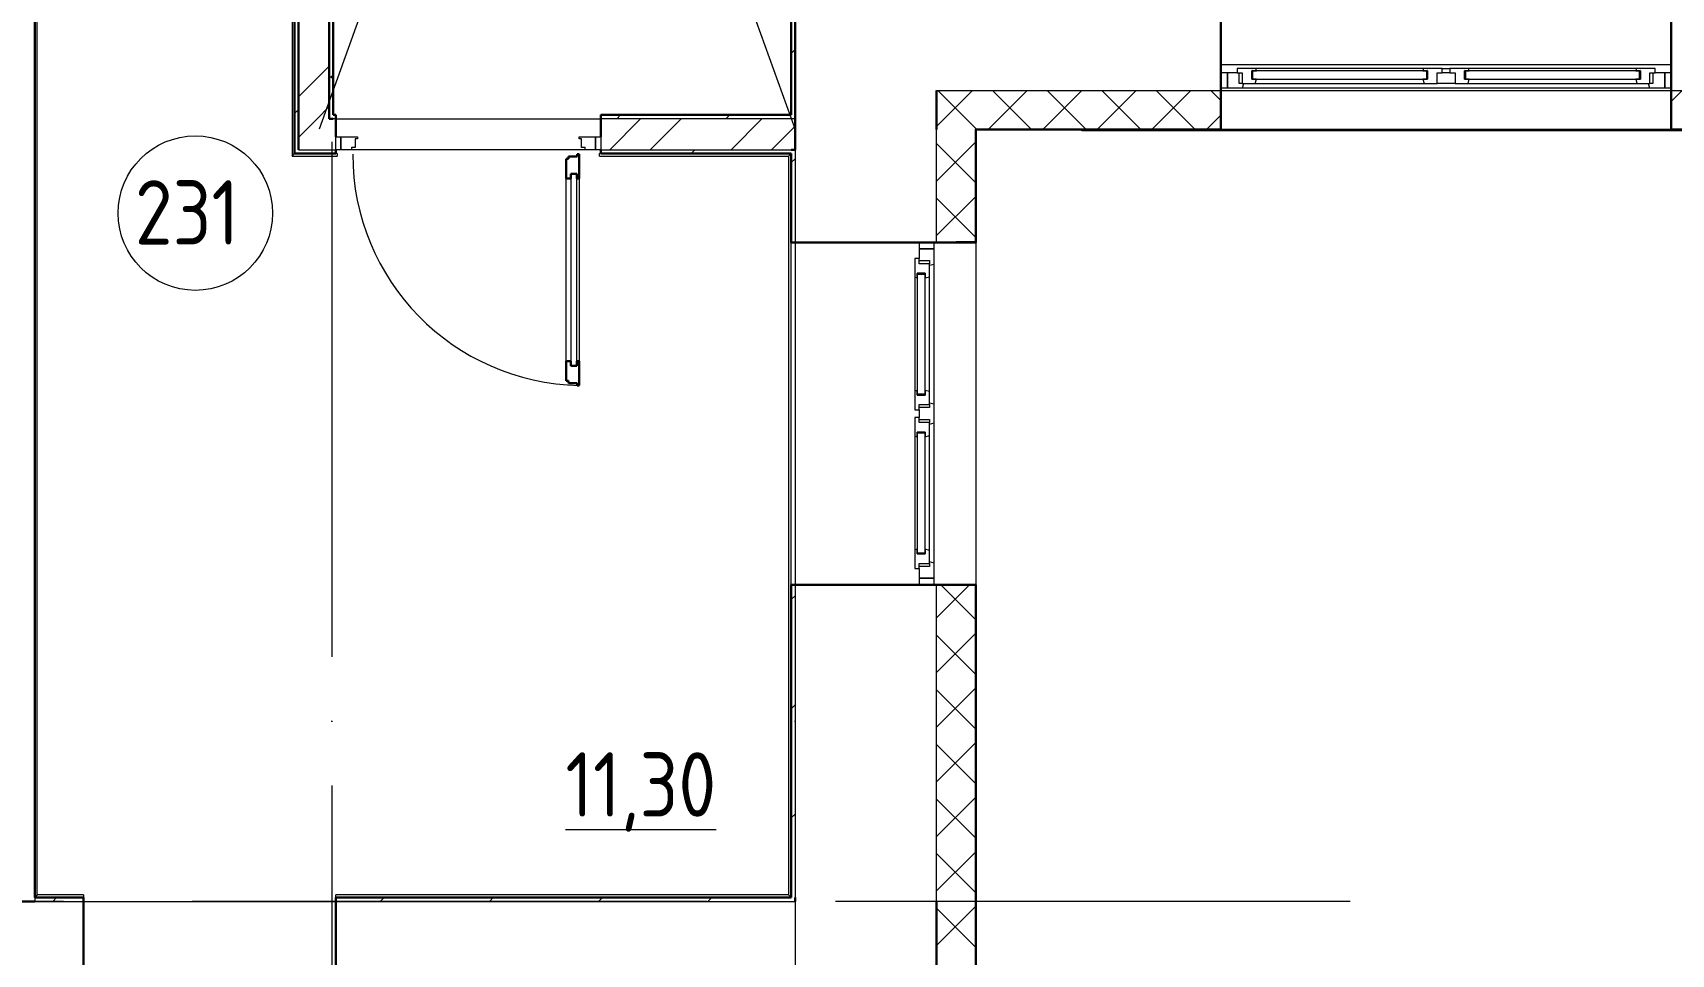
# Model space of a CAD drawing. Header units: millimetres. Extents: x -1073752 to 1436911, y -1379358 to 94781.
# Drawn here: x -889160 to -882793, y -994661 to -991082 of the extents above; entities that cross this region are included whole.
import ezdxf

# ---------------------------------------------------------------- set-up
doc = ezdxf.new("R2010")
doc.units = ezdxf.units.MM
doc.linetypes.add('ADSK_Линия сетки', pattern=[25, 20, -2.5, 0, -2.5])
doc.linetypes.add('ADSK_Сверху', pattern=[450, 300, -150])
for name, color, linetype, lineweight in [('_ Окна', 7, 'Continuous', 9), ('Двери', 252, 'Continuous', 9), ('Марки помещений', 7, 'Continuous', 20), ('Ограждение', 252, 'Continuous', 9), ('Окна', 7, 'Continuous', 9), ('Оси', 252, 'Continuous', 9), ('Стены внутренние', 7, 'Continuous', 18), ('Стены наружные', 7, 'Continuous', 18), ('Стены штриховка', 7, 'Continuous', 9)]:
    doc.layers.add(name, color=color, linetype=linetype, lineweight=lineweight)
doc.layers.add('Двери открывание', color=7, linetype='Continuous', lineweight=9, true_color=0xc0c0c0)
doc.layers.add('Линии', color=7, linetype='Continuous', lineweight=9, true_color=0x00a600)
doc.styles.add('GOST Common_2', font='', dxfattribs={"width": 0.9, "height": 250})
doc.styles.get('GOST Common_2').set_extended_font_data('GOST type B')

# ---------------------------------------------------------------- blocks, each defined once
blk = doc.blocks.new('2 этаж')
at = {"layer": '_ Окна', "color": 251, "lineweight": 18, "true_color": 0x636466}
for p, q in [((139300, 16495.7), (139244, 16495.7)), ((139244, 16495.7), (139244, 16478.7)), ((139301, 16494.7), (139300, 16495.7)), ((139302, 16495.7), (139301, 16494.7)), ((139316.6, 16495.7), (139302, 16495.7)), ((139319, 16486.7), (139316.6, 16495.7)), ((139968.4, 16495.7), (139966, 16486.7)), ((139983, 16495.7), (139968.4, 16495.7)), ((139984, 16494.7), (139983, 16495.7)), ((139985, 16495.7), (139984, 16494.7)), ((140041, 16495.7), (139985, 16495.7)), ((140041, 16478.7), (140041, 16495.7)), ((140127, 16495.7), (140071, 16495.7)), ((140071, 16495.7), (140071, 16478.7)), ((140128, 16494.7), (140127, 16495.7)), ((140129, 16495.7), (140128, 16494.7)), ((140143.6, 16495.7), (140129, 16495.7)), ((140146, 16486.7), (140143.6, 16495.7)), ((140795.4, 16495.7), (140793, 16486.7)), ((140810, 16495.7), (140795.4, 16495.7)), ((140811, 16494.7), (140810, 16495.7)), ((140812, 16495.7), (140811, 16494.7)), ((140868, 16495.7), (140812, 16495.7)), ((140868, 16478.7), (140868, 16495.7)), ((139244, 16478.7), (139206, 16478.7)), ((139206, 16478.7), (139206, 16420.7)), ((139244, 16478.7), (139264, 16478.7)), ((139252, 16437.7), (139252, 16478.7)), ((139264, 16437.7), (139252, 16437.7)), ((139264, 16478.7), (139264, 16437.7)), ((139264, 16437.7), (139314.5, 16437.7)), ((139265.5, 16420.7), (139270, 16437.7)), ((139301, 16454.7), (139301, 16486.7)), ((139301, 16486.7), (139319, 16486.7)), ((139319, 16454.7), (139301, 16454.7)), ((139314.5, 16437.7), (139319, 16454.7)), ((139966, 16486.7), (139984, 16486.7)), ((139984, 16454.7), (139966, 16454.7)), ((139966, 16454.7), (139970.6, 16437.7)), ((139970.6, 16437.7), (140021, 16437.7)), ((139984, 16486.7), (139984, 16454.7)), ((140021, 16437.7), (140021, 16478.7)), ((140021, 16478.7), (140041, 16478.7)), ((140071, 16478.7), (140091, 16478.7)), ((140091, 16478.7), (140091, 16437.7)), ((140091, 16437.7), (140141.5, 16437.7)), ((140128, 16454.7), (140128, 16486.7)), ((140128, 16486.7), (140146, 16486.7)), ((140146, 16454.7), (140128, 16454.7)), ((140141.5, 16437.7), (140146, 16454.7)), ((140793, 16486.7), (140811, 16486.7)), ((140811, 16454.7), (140793, 16454.7)), ((140793, 16454.7), (140797.6, 16437.7)), ((140797.6, 16437.7), (140848, 16437.7)), ((140811, 16486.7), (140811, 16454.7)), ((140842, 16437.7), (140846.6, 16420.7)), ((140848, 16437.7), (140848, 16478.7)), ((140848, 16478.7), (140868, 16478.7)), ((140860, 16437.7), (140848, 16437.7)), ((140860, 16478.7), (140860, 16437.7)), ((140906, 16478.7), (140868, 16478.7)), ((140906, 16420.7), (140906, 16478.7)), ((139206, 16420.7), (139265.5, 16420.7)), ((140846.6, 16420.7), (140906, 16420.7)), ((138066, 15795.7), (138008, 15795.7)), ((138008, 15795.7), (138008, 15757.7)), ((138066, 15736.3), (138066, 15795.7)), ((138008, 15757.7), (137991, 15757.7)), ((137991, 15757.7), (137991, 15701.7)), ((138008, 15737.7), (138008, 15757.7)), ((138008, 15749.7), (138049, 15749.7)), ((138049, 15737.7), (138008, 15737.7)), ((138049, 15749.7), (138049, 15737.7)), ((138049, 15687.3), (138049, 15737.7)), ((138049, 15731.7), (138066, 15736.3)), ((137991, 15701.7), (137992, 15700.7)), ((137992, 15700.7), (137991, 15699.7)), ((137991, 15699.7), (137991, 15685.2)), ((137991, 15685.2), (138000, 15682.7)), ((138000, 15682.7), (138000, 15700.7)), ((138000, 15700.7), (138032, 15700.7)), ((138032, 15700.7), (138032, 15682.7)), ((138032, 15682.7), (138049, 15687.3)), ((138000, 15245.7), (137991, 15243.3)), ((137991, 15243.3), (137991, 15228.7)), ((137991, 15228.7), (137992, 15227.7)), ((137992, 15227.7), (137991, 15226.7)), ((137991, 15226.7), (137991, 15170.7)), ((138000, 15227.7), (138000, 15245.7)), ((138032, 15227.7), (138000, 15227.7)), ((138049, 15241.2), (138032, 15245.7)), ((138032, 15245.7), (138032, 15227.7)), ((138049, 15190.7), (138049, 15241.2)), ((137991, 15170.7), (138008, 15170.7)), ((138008, 15190.7), (138049, 15190.7)), ((138008, 15170.7), (138008, 15190.7)), ((138049, 15178.7), (138008, 15178.7)), ((138008, 15170.7), (138008, 15140.7)), ((138066, 15192.2), (138049, 15196.7)), ((138049, 15190.7), (138049, 15178.7)), ((138066, 15119.3), (138066, 15192.2)), ((138008, 15140.7), (137991, 15140.7)), ((137991, 15140.7), (137991, 15084.7)), ((138008, 15120.7), (138008, 15140.7)), ((138008, 15132.7), (138049, 15132.7)), ((138049, 15120.7), (138008, 15120.7)), ((138049, 15132.7), (138049, 15120.7)), ((138049, 15070.3), (138049, 15120.7)), ((138049, 15114.7), (138066, 15119.3)), ((137991, 15084.7), (137992, 15083.7)), ((137992, 15083.7), (137991, 15082.7)), ((137991, 15082.7), (137991, 15068.2)), ((137991, 15068.2), (138000, 15065.7)), ((138000, 15065.7), (138000, 15083.7)), ((138000, 15083.7), (138032, 15083.7)), ((138032, 15083.7), (138032, 15065.7)), ((138032, 15065.7), (138049, 15070.3)), ((138000, 14628.7), (137991, 14626.3)), ((137991, 14626.3), (137991, 14611.7)), ((137991, 14611.7), (137992, 14610.7)), ((137992, 14610.7), (137991, 14609.7)), ((137991, 14609.7), (137991, 14553.7)), ((138000, 14610.7), (138000, 14628.7)), ((138032, 14610.7), (138000, 14610.7)), ((138049, 14624.2), (138032, 14628.7)), ((138032, 14628.7), (138032, 14610.7)), ((138049, 14573.7), (138049, 14624.2)), ((137991, 14553.7), (138008, 14553.7)), ((138008, 14573.7), (138049, 14573.7)), ((138008, 14553.7), (138008, 14573.7)), ((138049, 14561.7), (138008, 14561.7)), ((138008, 14553.7), (138008, 14515.7)), ((138066, 14575.2), (138049, 14579.7)), ((138049, 14573.7), (138049, 14561.7)), ((138066, 14515.7), (138066, 14575.2)), ((138008, 14515.7), (138066, 14515.7))]:
    blk.add_line(p, q, dxfattribs=at)
at = {"layer": '_ Окна', "color": 251, "true_color": 0x636466}
for p, q in [((139206, 16478.7), (139181, 16478.7)), ((139206, 16420.7), (139206, 16478.7)), ((139304, 16486.7), (139301, 16486.7)), ((139301, 16486.7), (139301, 16454.7)), ((139301, 16454.7), (139304, 16454.7)), ((139981, 16486.7), (139304, 16486.7)), ((139304, 16486.7), (139304, 16454.7)), ((139304, 16454.7), (139304, 16486.7)), ((139304, 16454.7), (139981, 16454.7)), ((139981, 16454.7), (139981, 16486.7)), ((139981, 16486.7), (139981, 16454.7)), ((139984, 16486.7), (139981, 16486.7)), ((139981, 16454.7), (139984, 16454.7)), ((139984, 16454.7), (139984, 16486.7)), ((140131, 16486.7), (140128, 16486.7)), ((140128, 16486.7), (140128, 16454.7)), ((140128, 16454.7), (140131, 16454.7)), ((140808, 16486.7), (140131, 16486.7)), ((140131, 16486.7), (140131, 16454.7)), ((140131, 16454.7), (140131, 16486.7)), ((140131, 16454.7), (140808, 16454.7)), ((140808, 16454.7), (140808, 16486.7)), ((140808, 16486.7), (140808, 16454.7)), ((140811, 16486.7), (140808, 16486.7)), ((140808, 16454.7), (140811, 16454.7)), ((140811, 16454.7), (140811, 16486.7)), ((140931, 16478.7), (140906, 16478.7)), ((140906, 16478.7), (140906, 16420.7)), ((139181, 16420.7), (139206, 16420.7)), ((140906, 16420.7), (140931, 16420.7)), ((138008, 15820.7), (138008, 15795.7)), ((138008, 15795.7), (138066, 15795.7)), ((138066, 15795.7), (138066, 15820.7)), ((138032, 15700.7), (138000, 15700.7)), ((138000, 15700.7), (138000, 15697.7)), ((138032, 15697.7), (138000, 15697.7)), ((138000, 15697.7), (138000, 15230.7)), ((138000, 15697.7), (138032, 15697.7)), ((138032, 15697.7), (138032, 15700.7)), ((138032, 15230.7), (138032, 15697.7)), ((138000, 15230.7), (138032, 15230.7)), ((138032, 15230.7), (138000, 15230.7)), ((138000, 15230.7), (138000, 15227.7)), ((138000, 15227.7), (138032, 15227.7)), ((138032, 15227.7), (138032, 15230.7)), ((138032, 15083.7), (138000, 15083.7)), ((138000, 15083.7), (138000, 15080.7)), ((138032, 15080.7), (138000, 15080.7)), ((138000, 15080.7), (138000, 14613.7)), ((138000, 15080.7), (138032, 15080.7)), ((138032, 15080.7), (138032, 15083.7)), ((138032, 14613.7), (138032, 15080.7)), ((138000, 14613.7), (138032, 14613.7)), ((138032, 14613.7), (138000, 14613.7)), ((138000, 14613.7), (138000, 14610.7)), ((138000, 14610.7), (138032, 14610.7)), ((138032, 14610.7), (138032, 14613.7)), ((138008, 14515.7), (138008, 14490.7)), ((138066, 14515.7), (138008, 14515.7)), ((138066, 14490.7), (138066, 14515.7))]:
    blk.add_line(p, q, dxfattribs=at)
at = {"layer": 'Двери', "color": 251, "true_color": 0x636466}
for p, q in [((135741, 16230.7), (135761, 16230.7)), ((135741, 16180.7), (135741, 16230.7)), ((135761, 16180.7), (135741, 16180.7)), ((135761, 16230.7), (135761, 16180.7)), ((135761, 16230.7), (135825, 16230.7)), ((135761, 16180.7), (135761, 16230.7)), ((135802, 16180.7), (135761, 16180.7)), ((135802, 16188.7), (135802, 16180.7)), ((135816, 16188.7), (135802, 16188.7)), ((135816, 16222.7), (135816, 16188.7)), ((135825, 16222.7), (135816, 16222.7)), ((135825, 16230.7), (135825, 16222.7)), ((136687, 16230.7), (136751, 16230.7)), ((136687, 16222.7), (136687, 16230.7)), ((136696, 16222.7), (136687, 16222.7)), ((136696, 16188.7), (136696, 16222.7)), ((136710, 16188.7), (136696, 16188.7)), ((136710, 16180.7), (136710, 16188.7)), ((136751, 16180.7), (136710, 16180.7)), ((136751, 16230.7), (136771, 16230.7)), ((136751, 16180.7), (136751, 16230.7)), ((136751, 16230.7), (136751, 16180.7)), ((136771, 16180.7), (136751, 16180.7)), ((136771, 16230.7), (136771, 16180.7)), ((136637, 15358.7), (136637, 16068.7)), ((136654, 16086.7), (136654, 15340.7)), ((136678, 16086.7), (136654, 16086.7)), ((136678, 15340.7), (136678, 16086.7)), ((136687, 16068.7), (136687, 15358.7)), ((136654, 15340.7), (136678, 15340.7))]:
    blk.add_line(p, q, dxfattribs=at)
at = {"layer": 'Двери', "color": 251, "lineweight": 30, "true_color": 0x636466}
for p, q in [((136637, 16144.7), (136645, 16144.7)), ((136637, 16068.7), (136637, 16144.7)), ((136645, 16144.7), (136645, 16153.7)), ((136645, 16153.7), (136679, 16153.7)), ((136679, 16162.7), (136687, 16162.7)), ((136679, 16153.7), (136679, 16162.7)), ((136687, 16162.7), (136687, 16068.7)), ((136637, 16068.7), (136654, 16068.7)), ((136654, 16068.7), (136654, 16086.7)), ((136654, 16086.7), (136678, 16086.7)), ((136678, 16086.7), (136678, 16068.7)), ((136678, 16068.7), (136687, 16068.7)), ((136637, 15282.7), (136637, 15358.7)), ((136637, 15358.7), (136654, 15358.7)), ((136654, 15358.7), (136654, 15340.7)), ((136678, 15358.7), (136687, 15358.7)), ((136678, 15340.7), (136678, 15358.7)), ((136687, 15358.7), (136687, 15264.7)), ((136645, 15282.7), (136637, 15282.7)), ((136645, 15273.7), (136645, 15282.7)), ((136654, 15340.7), (136678, 15340.7)), ((136679, 15273.7), (136645, 15273.7)), ((136679, 15264.7), (136679, 15273.7)), ((136687, 15264.7), (136679, 15264.7))]:
    blk.add_line(p, q, dxfattribs=at)
at = {"layer": 'Двери открывание', "color": 251, "true_color": 0x636466}
blk.add_arc((136705, 16162.7), 898, 180, 268.85146, dxfattribs=at)
at = {"layer": 'Линии', "color": 251, "linetype": 'ADSK_Сверху', "ltscale": 100, "true_color": 0x636466}
for p, q in [((136276.6, 17924.8), (135676, 16260.7)), ((136925.9, 17924.8), (137526, 16258.7))]:
    blk.add_line(p, q, dxfattribs=at)
at = {"layer": 'Марки помещений', "color": 251, "true_color": 0x636466}
blk.add_circle((135195.3, 15934.2), 300, dxfattribs=at)
at = {"layer": 'Ограждение', "color": 251, "true_color": 0x636466}
for p, q in [((134581, 13285.7), (134581, 18960.7)), ((135571, 18960.7), (135571, 16155.7)), ((140931, 16510.7), (139181, 16510.7)), ((135571, 16155.7), (135581, 16165.7)), ((135571, 16155.7), (135746, 16155.7)), ((135746, 16165.7), (135741, 16165.7)), ((135746, 16165.7), (135746, 16155.7)), ((136766, 16155.7), (136766, 16165.7)), ((136771, 16165.7), (136766, 16165.7)), ((136766, 16155.7), (137501, 16155.7)), ((137501, 16155.7), (137511, 16165.7)), ((137501, 16155.7), (137501, 13285.7)), ((134581, 13285.7), (134571, 13275.7)), ((134761, 13285.7), (134581, 13285.7)), ((134761, 13285.7), (134761, 13275.7)), ((135741, 13275.7), (135741, 13285.7)), ((137501, 13285.7), (135741, 13285.7)), ((137501, 13285.7), (137511, 13275.7))]:
    blk.add_line(p, q, dxfattribs=at)
at = {"layer": 'Окна', "color": 251, "true_color": 0x636466}
for p, q in [((139302, 16495.7), (139300, 16495.7)), ((139968.4, 16495.7), (139316.6, 16495.7)), ((139985, 16495.7), (139983, 16495.7)), ((140041, 16495.7), (140071, 16495.7)), ((140129, 16495.7), (140127, 16495.7)), ((140795.4, 16495.7), (140143.6, 16495.7)), ((140812, 16495.7), (140810, 16495.7)), ((139314.5, 16437.7), (139970.6, 16437.7)), ((140091, 16437.7), (140021, 16437.7)), ((140071, 16478.7), (140041, 16478.7)), ((140141.5, 16437.7), (140797.6, 16437.7)), ((139265.5, 16420.7), (140846.6, 16420.7)), ((138066, 15192.2), (138066, 15736.3)), ((137991, 15701.7), (137991, 15699.7)), ((137991, 15685.2), (137991, 15243.3)), ((138049, 15241.2), (138049, 15687.3)), ((137991, 15228.7), (137991, 15226.7)), ((138066, 14575.2), (138066, 15119.3)), ((137991, 15084.7), (137991, 15082.7)), ((137991, 15068.2), (137991, 14626.3)), ((138049, 14624.2), (138049, 15070.3)), ((137991, 14611.7), (137991, 14609.7))]:
    blk.add_line(p, q, dxfattribs=at)
at = {"layer": 'Оси', "color": 251, "linetype": 'ADSK_Линия сетки', "ltscale": 100, "true_color": 0x636466}
for p, q in [((135726, 33711.4), (135726, -32265.4)), ((137526, 33711.4), (137526, -32265.4)), ((139683.5, 13260.7), (93565.9, 13260.7))]:
    blk.add_line(p, q, dxfattribs=at)
at = {"layer": 'Стены внутренние', "color": 251, "lineweight": 30, "true_color": 0x636466}
for p, q in [((139181, 16960.7), (139181, 16258.7)), ((140931, 16960.7), (140931, 16258.7)), ((138076, 16258.7), (138076, 16410.7)), ((138228, 16258.7), (139181, 16258.7)), ((138228, 16258.7), (138228, 15820.7)), ((140931, 16258.7), (142011, 16258.7)), ((137526, 15820.7), (138228, 15820.7)), ((137526, 14490.7), (138228, 14490.7)), ((138228, 12558.7), (138228, 14490.7)), ((134571, 13260.7), (134436, 13260.7)), ((134761, 12810.7), (134761, 13260.7)), ((135741, 12810.7), (135741, 13260.7)), ((137526, 13260.7), (137526, 13275.7)), ((138076, 12710.7), (138076, 13260.7))]:
    blk.add_line(p, q, dxfattribs=at)
at = {"layer": 'Стены внутренние', "color": 251, "linetype": 'Continuous', "lineweight": 9, "true_color": 0x636466}
for p, q in [((138076, 16271.1), (138215.7, 16410.7)), ((138231.5, 16260.7), (138081.5, 16410.7)), ((138277.8, 16260.7), (138427.8, 16410.7)), ((138443.6, 16260.7), (138293.6, 16410.7)), ((138489.9, 16260.7), (138639.9, 16410.7)), ((138655.7, 16260.7), (138505.7, 16410.7)), ((138702, 16260.7), (138852, 16410.7)), ((138867.9, 16260.7), (138717.9, 16410.7)), ((138914.2, 16260.7), (139064.2, 16410.7)), ((139080, 16260.7), (138930, 16410.7)), ((139181, 16371.9), (139142.1, 16410.7)), ((140931, 16368.4), (140973.4, 16410.7)), ((139126.3, 16260.7), (139179, 16313.4)), ((138895.8, 16260.7), (138894.6, 16258.7)), ((139105, 16258.7), (139103.8, 16260.7)), ((138076, 16059), (138226, 16209)), ((138226, 16054.1), (138076, 16204.1)), ((138076, 15846.8), (138226, 15996.8)), ((138226, 15841.9), (138076, 15991.9)), ((138076, 14361.9), (138202.8, 14488.7)), ((138226, 14357), (138092.3, 14490.7)), ((138076, 14149.8), (138226, 14299.8)), ((138226, 14144.9), (138076, 14294.9)), ((138076, 13937.7), (138226, 14087.7)), ((138226, 13932.8), (138076, 14082.8)), ((138076, 13725.5), (138226, 13875.5)), ((138226, 13720.6), (138076, 13870.6)), ((138076, 13513.4), (138226, 13663.4)), ((138226, 13508.5), (138076, 13658.5)), ((138076, 13301.3), (138226, 13451.3)), ((138226, 13296.4), (138076, 13446.4)), ((138228, 13478.5), (138226, 13475)), ((138076, 13089.1), (138226, 13239.1)), ((138226, 13084.2), (138076, 13234.2))]:
    blk.add_line(p, q, dxfattribs=at)
at = {"layer": 'Стены внутренние', "color": 251, "true_color": 0x636466}
for p, q in [((138076, 16410.7), (150451, 16410.7)), ((138076, 15820.7), (138076, 16258.7)), ((140931, 16258.7), (139181, 16258.7)), ((137526, 16180.7), (137526, 15820.7)), ((138228, 15820.7), (138228, 14490.7)), ((137526, 14490.7), (137526, 13275.7)), ((138076, 13260.7), (138076, 14490.7)), ((134571, 13260.7), (137526, 13260.7))]:
    blk.add_line(p, q, dxfattribs=at)
at = {"layer": 'Стены наружные', "color": 251, "lineweight": 30, "true_color": 0x636466}
for p, q in [((134571, 18960.7), (134571, 13275.7)), ((135581, 16165.7), (135581, 18960.7)), ((135596, 18960.7), (135596, 16180.7)), ((137526, 18550.7), (137526, 16180.7)), ((135716, 16300.7), (135716, 18470.7)), ((135731, 18455.7), (135731, 16315.7)), ((137511, 16315.7), (137511, 18455.7)), ((135741, 16315.7), (135731, 16315.7)), ((135741, 16315.7), (135741, 16230.7)), ((136771, 16315.7), (136771, 16230.7)), ((137511, 16315.7), (136771, 16315.7)), ((135731, 16300.7), (135716, 16300.7)), ((135741, 16180.7), (135741, 16165.7)), ((136771, 16180.7), (136771, 16165.7)), ((137511, 16180.7), (137526, 16180.7)), ((135581, 16165.7), (135741, 16165.7)), ((136771, 16165.7), (137511, 16165.7)), ((137511, 16165.7), (137511, 15820.7)), ((137526, 15820.7), (137511, 15820.7)), ((137511, 13275.7), (137511, 14490.7)), ((137526, 14490.7), (137511, 14490.7)), ((134761, 13275.7), (134571, 13275.7)), ((134761, 13260.7), (134761, 13275.7)), ((137511, 13275.7), (135741, 13275.7)), ((135741, 13260.7), (135741, 13275.7))]:
    blk.add_line(p, q, dxfattribs=at)
at = {"layer": 'Стены наружные', "color": 251, "linetype": 'Continuous', "lineweight": 9, "true_color": 0x636466}
for p, q in [((137511, 16554.6), (137526, 16569.6)), ((135596, 16385.5), (135716, 16505.5)), ((135716, 16456.7), (135731, 16471.7)), ((135581, 16321.7), (135596, 16336.7)), ((135668.4, 16300.7), (135716, 16348.3)), ((136832.9, 16300.7), (136847.9, 16315.7)), ((137257.1, 16300.7), (137272.1, 16315.7)), ((135596, 16228.3), (135668.4, 16300.7)), ((136805.7, 16180.7), (136925.7, 16300.7)), ((136962.8, 16180.7), (137082.8, 16300.7)), ((137277.1, 16180.7), (137397.1, 16300.7)), ((137434.3, 16180.7), (137526, 16272.5)), ((137122.1, 16165.7), (137137.1, 16180.7)), ((137511, 16130.4), (137526, 16145.4)), ((137511, 14433.3), (137526, 14448.3)), ((137511, 14009), (137526, 14024)), ((137511, 13584.8), (137526, 13599.8)), ((134641.4, 13260.7), (134656.4, 13275.7)), ((135914.2, 13260.7), (135929.2, 13275.7)), ((136338.4, 13260.7), (136353.4, 13275.7)), ((136762.7, 13260.7), (136777.7, 13275.7)), ((137187, 13260.7), (137202, 13275.7))]:
    blk.add_line(p, q, dxfattribs=at)
at = {"layer": 'Стены наружные', "color": 251, "true_color": 0x636466}
for p, q in [((135741, 16300.7), (136771, 16300.7)), ((138641, 16253.7), (138641, 16258.7)), ((141471, 16253.7), (138641, 16253.7)), ((139181, 16258.7), (140931, 16258.7)), ((139181, 16258.7), (139181, 16253.7)), ((140931, 16253.7), (140931, 16258.7)), ((136710, 16180.7), (135802, 16180.7)), ((137511, 14490.7), (137511, 15820.7))]:
    blk.add_line(p, q, dxfattribs=at)
at = {"layer": 'Стены штриховка', "color": 251, "true_color": 0x636466}
for p, q in [((139181, 16334.7), (139179, 16334.7)), ((139179, 16334.7), (139179, 16260.7)), ((140933, 16334.7), (140931, 16334.7)), ((135741, 16300.7), (135731, 16300.7)), ((137526, 16300.7), (136771, 16300.7)), ((139179, 16260.7), (138226, 16260.7)), ((138226, 16260.7), (138226, 15822.7)), ((138228, 16258.7), (138226, 16258.7)), ((135596, 16180.7), (135741, 16180.7)), ((136771, 16180.7), (137511, 16180.7)), ((138152, 15822.7), (138152, 15820.7)), ((138226, 15822.7), (138152, 15822.7)), ((138152, 14490.7), (138152, 14488.7)), ((138152, 14488.7), (138226, 14488.7)), ((138226, 14488.7), (138226, 12558.7)), ((134571, 13275.7), (134571, 13260.7))]:
    blk.add_line(p, q, dxfattribs=at)
at = {"layer": 'Марки помещений', "color": 251, "true_color": 0x636466, "style": 'GOST Common_2', "width": 0.9}
for s, p in [('231', (134960.4, 15811.9)), ('%%U11,30', (136633.5, 13589.9))]:
    blk.add_text(s, height=250, dxfattribs=at).set_placement(p)

msp = doc.modelspace()

# ---------------------------------------------------------------- block references
msp.add_blockref('2 этаж', (-1023723.7, -1007716.5))

doc.saveas('drawing.dxf')
